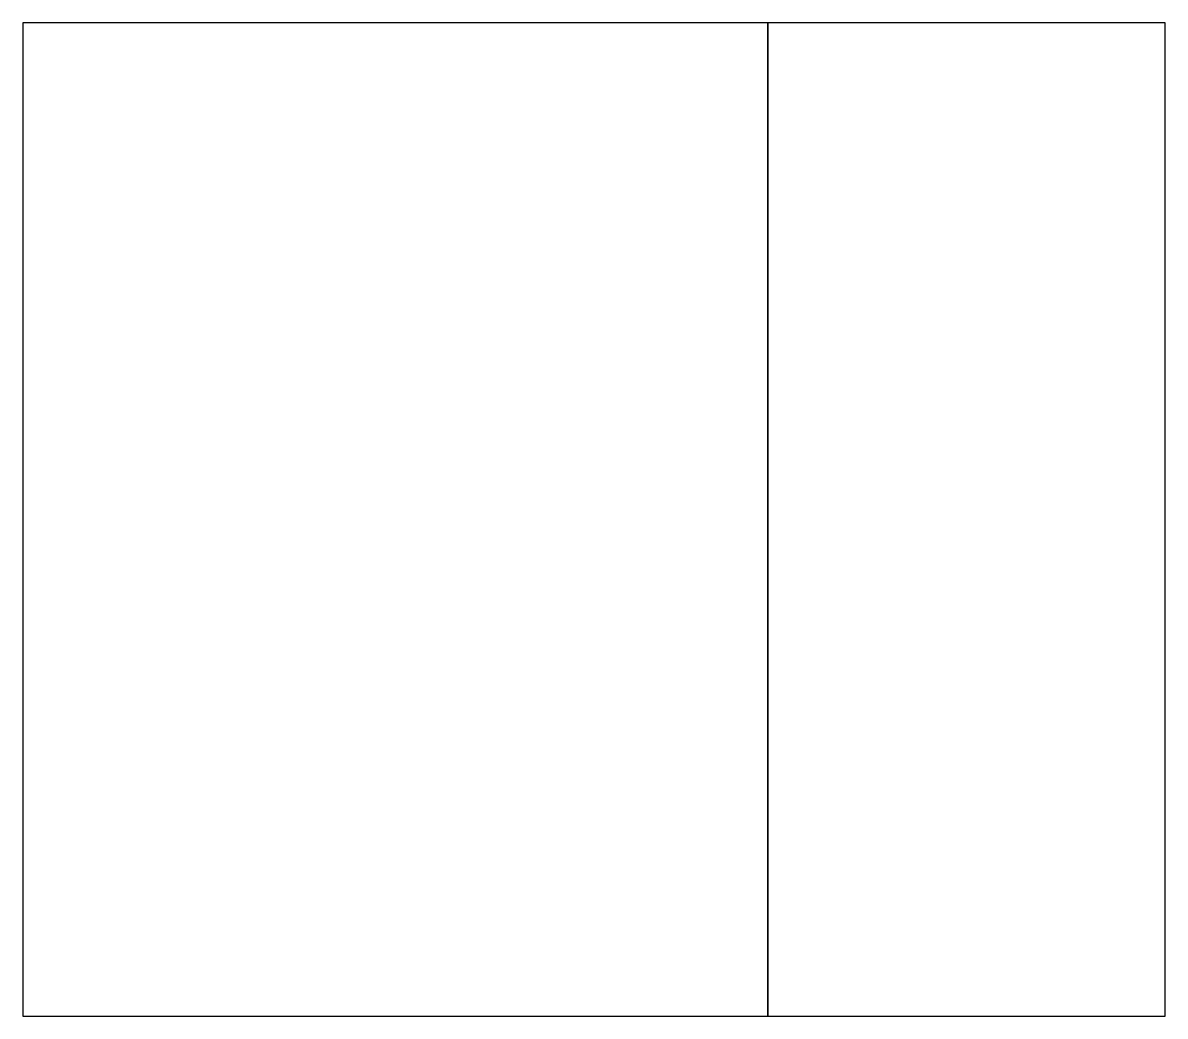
# Model space of a CAD drawing. Extents: x 0 to 23, y 0 to 20.
import ezdxf

# ---------------------------------------------------------------- set-up
doc = ezdxf.new("R2010")
doc.units = 0
doc.header["$MEASUREMENT"] = 0

msp = doc.modelspace()

# ---------------------------------------------------------------- linework, layer by layer
at = {"color": 2, "true_color": 0xffff00}
msp.add_lwpolyline([(0, 20), (0, 0), (15, 0), (15, 20)], close=True, dxfattribs=at)
at = {"color": 3, "true_color": 0x00ff00}
msp.add_lwpolyline([(15, 20), (15, 0), (23, 0), (23, 20), (15, 20)], dxfattribs=at)

doc.saveas('drawing.dxf')
